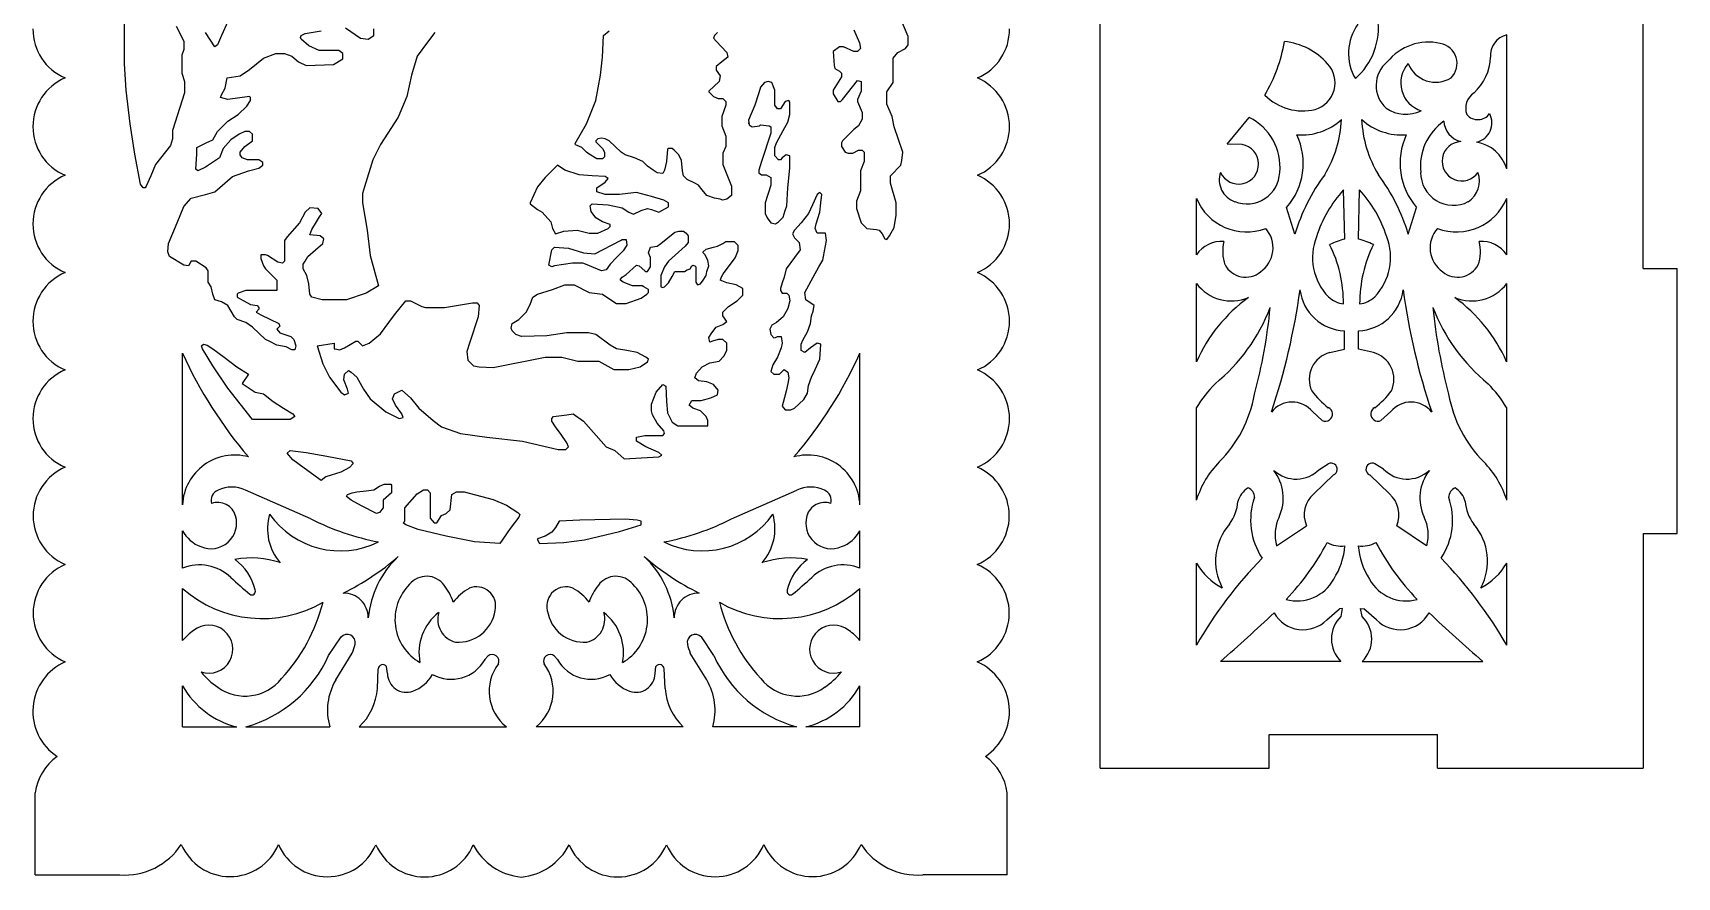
# Model space of a CAD drawing. Extents: x 0 to 464, y 1 to 302.
# Drawn here: x 0.7 to 195, y 1.3 to 101.1 of the extents above; entities that cross this region are included whole.
import ezdxf

# ---------------------------------------------------------------- set-up
doc = ezdxf.new("R2010")
doc.units = 0
doc.layers.get('0').update_dxf_attribs({"linetype": 'CONTINUOUS'})

msp = doc.modelspace()

# ---------------------------------------------------------------- linework, layer by layer
at = {"color": 3}
for p, q in [((126.79, 14.13), (126.79, 194.13)), ((190.99, 73.21), (190.99, 135.05)), ((174.85, 84.98), (174.85, 100.8)), ((141.8, 87.89), (144.42, 91.05)), ((143.58, 87.84), (141.8, 87.89)), ((155.71, 76.68), (155.57, 82.5)), ((157.32, 76.68), (157.46, 82.5)), ((138.18, 74.82), (138.18, 81.49)), ((149.82, 77.25), (148.83, 80.42)), ((163.22, 77.25), (164.2, 80.42)), ((174.85, 74.82), (174.85, 81.49)), ((190.99, 73.21), (194.99, 73.21)), ((194.99, 41.89), (194.99, 73.21)), ((138.18, 62.18), (138.18, 71.43)), ((174.85, 62.18), (174.85, 71.43)), ((155.69, 63.67), (155.69, 65.84)), ((157.34, 63.67), (157.34, 65.84)), ((18.35, 45.28), (18.35, 63.18)), ((98.41, 45.28), (98.41, 63.18)), ((153.94, 63.28), (155.69, 63.67)), ((159.09, 63.28), (157.34, 63.67)), ((138.18, 45.83), (138.18, 56.76)), ((174.85, 45.83), (174.85, 56.76)), ((151.89, 56.3), (153.05, 55.23)), ((161.14, 56.3), (159.98, 55.23)), ((152.05, 46.56), (154.38, 48.8)), ((152.76, 49.49), (153.75, 50.11)), ((160.98, 46.56), (158.66, 48.8)), ((160.27, 49.49), (159.28, 50.11)), ((33.52, 43.62), (25.8, 47.01)), ((83.25, 43.62), (90.96, 47.01)), ((147.65, 40.43), (151.18, 42.79)), ((165.39, 40.43), (161.85, 42.79)), ((18.35, 37.77), (18.35, 42.2)), ((98.41, 37.77), (98.41, 42.2)), ((190.99, 41.89), (190.99, 14.13)), ((190.99, 41.89), (194.99, 41.89)), ((138.18, 28.68), (138.18, 38.38)), ((174.85, 28.68), (174.85, 38.38)), ((18.35, 29.21), (18.35, 35.39)), ((98.41, 29.21), (98.41, 35.39)), ((153.58, 31.67), (155.07, 32.98)), ((155.46, 33), (155.07, 32.98)), ((155.27, 32.08), (155.46, 33)), ((157.77, 32.08), (157.57, 33)), ((157.57, 33), (157.97, 32.98)), ((159.46, 31.67), (157.97, 32.98)), ((35.61, 27.44), (37.09, 29.65)), ((81.15, 27.44), (79.68, 29.65)), ((36.47, 24.57), (38.41, 27.74)), ((54.1, 27), (54.45, 27.38)), ((62.66, 27), (62.32, 27.38)), ((80.3, 24.57), (78.36, 27.74)), ((41.39, 23.55), (41.47, 25.86)), ((42.56, 25.32), (42.46, 26.17)), ((74.2, 25.32), (74.3, 26.17)), ((75.38, 23.55), (75.29, 25.86)), ((155.25, 26.76), (141.01, 26.76)), ((157.78, 26.76), (172.02, 26.76)), ((18.35, 19.02), (18.35, 23.87)), ((98.41, 19.02), (98.41, 23.87)), ((18.35, 19.02), (24.77, 19.02)), ((25.85, 19.02), (35.76, 19.02)), ((39.23, 19.02), (56.63, 19.02)), ((77.53, 19.02), (60.14, 19.02)), ((90.91, 19.02), (81.01, 19.02)), ((98.41, 19.02), (92, 19.02)), ((146.76, 18.13), (166.68, 18.13)), ((146.76, 14.13), (146.76, 18.13)), ((166.68, 14.13), (166.68, 18.13)), ((126.79, 14.13), (146.76, 14.13)), ((166.68, 14.13), (190.99, 14.13)), ((0.94, 1.53), (0.94, 11.21)), ((115.82, 1.53), (115.82, 11.21)), ((0.94, 1.53), (10.94, 1.53)), ((0.94, 1.53), (0.94, 1.53)), ((0.94, 1.53), (0.94, 1.53)), ((115.82, 1.53), (105.83, 1.53)), ((115.82, 1.53), (115.82, 1.53)), ((115.82, 1.53), (115.82, 1.53))]:
    msp.add_line(p, q, dxfattribs=at)
for points in [[(13.37, 83.17), (12.71, 86.73), (12.15, 90.29), (11.71, 94.3), (11.48, 97.41), (11.48, 105.42)], [(103.47, 86.95), (102.47, 89.96), (102.24, 91.18), (101.58, 92.63), (101.58, 94.07), (102.35, 95.18), (102.35, 98.08), (102.91, 98.74), (103.8, 99.19), (104.13, 99.63), (104.13, 100.63), (102.69, 103.97)], [(17.6, 101.86), (18.49, 100.08), (18.49, 99.08), (18.27, 98.41), (18.27, 96.3), (18.6, 95.3), (18.6, 93.96), (17.16, 89.51), (17.16, 88.51), (16.93, 87.73), (15.15, 85.51), (14.6, 84.17), (14.04, 82.95), (13.93, 82.73), (13.71, 82.73), (13.37, 83.17)], [(41.51, 71.16), (40.07, 70.27), (37.73, 69.49), (34.84, 69.49), (33.62, 69.83), (33.39, 70.16), (33.28, 71.38), (33.06, 72.38), (32.62, 73.16), (32.62, 73.72), (32.84, 74.05), (33.17, 74.61), (34.06, 75.39), (34.95, 76.17), (35.06, 76.72), (34.62, 77.05), (33.39, 77.17), (33.62, 77.83), (34.17, 78.72), (34.54, 79.32), (34.8, 79.72), (34.4, 80.28), (33.39, 80.39), (32.84, 79.84), (32.17, 78.61), (30.72, 76.94), (30.39, 76.5), (30.39, 74.05), (30.17, 73.83), (29.61, 73.94), (28.39, 74.72), (28.17, 74.83), (27.61, 74.83), (27.61, 74.39), (27.94, 73.5), (28.17, 73.16), (29.5, 71.83), (29.5, 70.6), (28.95, 70.6), (25.83, 70.6), (24.94, 70.27), (24.83, 70.16), (24.83, 69.83), (25.16, 69.6), (26.39, 68.94), (27.17, 68.82), (27.39, 68.6), (27.39, 68.38), (27.05, 68.05), (27.61, 67.71), (29.72, 66.71), (29.84, 66.38), (29.5, 66.04), (29.84, 65.6), (31.17, 65.15), (31.5, 64.82), (31.73, 64.04), (31.61, 63.6), (31.28, 63.6), (30.61, 63.93), (29.5, 64.15), (28.61, 64.6), (28.17, 64.82), (26.61, 66.27), (25.83, 66.82), (24.83, 67.16), (24.5, 67.49), (23.72, 68.82), (22.94, 69.27), (22.16, 69.49), (21.94, 70.16), (21.72, 71.05), (21.38, 71.6), (21.38, 72.94), (21.16, 73.27), (19.94, 74.05), (19.38, 74.05), (19.05, 73.5), (18.49, 73.61), (16.82, 74.61), (16.6, 75.16), (16.71, 76.17), (17.71, 78.61), (18.49, 80.52), (19.38, 81.5), (21.05, 81.95), (22.16, 82.28), (24.27, 84.06), (26.16, 84.73), (27.39, 85.06), (27.83, 85.4), (27.83, 85.73), (27.39, 86.06), (26.05, 86.06), (25.39, 86.29), (25.16, 86.62), (25.16, 86.95), (25.72, 87.62), (26.61, 88.29), (26.61, 89.07), (26.28, 89.4), (25.72, 89.4), (25.05, 89.07), (24.05, 88.4), (23.16, 87.4), (22.72, 86.29), (21.05, 85.17), (20.16, 84.73), (19.94, 84.95), (20.05, 86.73), (20.05, 87.51), (21.16, 88.07), (21.94, 88.4), (22.49, 89.4), (23.72, 90.62), (24.94, 91.4), (25.94, 92.4), (26.39, 93.07), (26.39, 93.41), (26.28, 93.52), (23.72, 93.18), (22.83, 93.41), (22.94, 93.74), (23.38, 94.52), (23.61, 95.74), (25.16, 95.96), (26.28, 96.74), (27.94, 98.08), (29.39, 98.63), (30.39, 98.63), (31.28, 98.3), (32.06, 97.63), (32.95, 97.19), (36.18, 97.3), (37.29, 97.97), (37.29, 98.63), (36.84, 98.97), (35.51, 98.97), (34.51, 98.97), (33.28, 99.52), (32.39, 100.3), (32.28, 100.52), (32.39, 100.75), (32.84, 100.97), (34.73, 101.3)], [(22.16, 99.41), (21.05, 101.08)], [(23.72, 102.41), (22.94, 100.75), (22.49, 99.63), (22.16, 99.41)], [(37.62, 101.64), (39.4, 100.41), (40.29, 100.3), (40.96, 100.75), (40.96, 101.52)], [(48.19, 101.08), (47.3, 99.97), (46.07, 98.3), (45.41, 96.07), (44.85, 93.52), (43.85, 91.07), (41.74, 87.84), (40.85, 86.06), (39.85, 82.84), (39.62, 82.06), (39.62, 80.95), (40.18, 77.72), (40.51, 74.72), (41.51, 71.16)], [(64.76, 87.96), (66.09, 90.29), (67.21, 93.07), (67.76, 96.07), (67.99, 98.19), (68.1, 100.75), (68.76, 101.3)], [(81.56, 101.08), (81.22, 100.75), (81.11, 100.41), (81.44, 100.08), (82.67, 98.74), (82.78, 98.19), (82.11, 97.63), (81.44, 97.08), (81.44, 96.63), (81.89, 95.96), (81.78, 95.3), (80.55, 94.18), (80.55, 94.07), (81.11, 93.52), (81.67, 93.29), (82.22, 93.29), (82.56, 92.96), (82.56, 92.52), (82.11, 91.18), (82.11, 90.07), (82.56, 88.84), (82.56, 87.62), (82.22, 86.84), (82.22, 85.51), (83.22, 82.95), (83.22, 81.84), (82.67, 81.39), (82.22, 81.28), (81.89, 81.39), (81.22, 81.5), (80.33, 81.84), (79.78, 82.5), (79.33, 83.06), (78.89, 83.28), (78, 83.73), (77.55, 84.17), (77.44, 84.73), (77.33, 85.95), (77, 86.62), (76.44, 87.18), (76.22, 87.4), (75.77, 87.4), (75.66, 87.29), (75.55, 85.84), (75.33, 84.84), (75.1, 84.43), (74.44, 84.51), (73.99, 84.84), (73.32, 85.29), (72.77, 85.84), (71.77, 86.29), (70.66, 86.62), (70.21, 86.95), (68.76, 88.29), (68.32, 88.51), (67.87, 88.62), (67.43, 88.51), (67.21, 88.29), (67.21, 88.18), (67.99, 87.4), (68.21, 86.95), (68.21, 86.4), (67.99, 86.18), (67.32, 86.18), (66.43, 86.73), (66.09, 86.95), (65.54, 87.51), (64.98, 87.73), (64.8, 87.81), (64.76, 87.96)], [(97.68, 101.41), (98.35, 99.86), (98.46, 99.19), (98.13, 98.86), (97.68, 98.86), (96.46, 99.41), (96.01, 99.41), (95.24, 98.86), (95.35, 97.19), (95.46, 96.85), (96.01, 96.52), (96.24, 96.3), (96.24, 95.85), (95.24, 94.3), (95.24, 93.85), (95.79, 92.96), (96.13, 92.96), (96.35, 93.18), (98.13, 95.41), (98.57, 95.3), (98.57, 94.18), (98.13, 93.18), (98.13, 92.96), (98.68, 91.63), (98.68, 90.85), (98.24, 90.07), (97.68, 89.62), (96.35, 88.29), (96.24, 88.07), (96.24, 87.62), (96.68, 86.95), (97.02, 86.84), (97.57, 86.84), (98.24, 87.18), (98.68, 87.18), (98.91, 86.95), (98.91, 85.84), (98.46, 84.73), (98.46, 82.39), (98.02, 81.17), (98.02, 80.28), (98.57, 78.61), (99.24, 77.94), (100.35, 77.83), (100.69, 77.72), (101.02, 77.28), (101.35, 76.72), (101.58, 76.61), (101.91, 77.05), (102.47, 78.06), (102.69, 79.5), (102.69, 80.95), (102.02, 83.28), (102.02, 84.17), (103.24, 85.4), (103.36, 85.95), (103.47, 86.95)], [(87.9, 83.06), (87.23, 80.95), (87.23, 79.72), (87.45, 79.17), (87.9, 78.61), (88.45, 78.5), (88.79, 78.72), (89.34, 79.28), (89.56, 80.06), (89.79, 80.61), (89.9, 82.73), (90.12, 85.06), (90.12, 86.51), (89.68, 86.62), (89.23, 86.29), (89.01, 86.06), (88.79, 86.06), (88.34, 86.51), (88.34, 87.51), (88.56, 88.07), (89.34, 89.51), (89.9, 90.51), (90.12, 91.4), (90.12, 92.85), (90.01, 93.07), (89.56, 92.96), (89.01, 92.07), (88.67, 92.07), (88.34, 92.52), (88.34, 94.3), (88.01, 95.18), (87.56, 95.3), (87.12, 95.18), (86.67, 94.63), (86.45, 93.96), (86, 92.52), (85.23, 90.74), (85.34, 90.18), (85.67, 89.96), (86.56, 90.07), (86.67, 90.18), (87.67, 90.07), (87.9, 89.96), (87.9, 89.18), (86.78, 85.84), (86.45, 84.84), (86.45, 84.51), (86.78, 84.28), (87.34, 84.28), (87.9, 83.95), (87.9, 83.06)], [(59.42, 80.84), (60.31, 80.17), (60.87, 79.84), (61.87, 78.72), (62.09, 77.94), (62.42, 77.28), (63.43, 77.61), (64.98, 77.72), (66.43, 77.39), (67.43, 77.39), (68.65, 77.94), (68.88, 78.17), (68.88, 78.39), (67.99, 78.72), (67.21, 79.17), (66.65, 79.95), (66.54, 80.61), (66.76, 80.84), (68.65, 80.73), (70.32, 80.39), (71.1, 79.84), (71.66, 79.61), (72.55, 80.06), (73.32, 80.28), (73.77, 80.17), (74.66, 79.84), (75.77, 80.5), (75.77, 80.95), (75.22, 81.28), (73.77, 81.73), (71.99, 82.17), (70.99, 82.06), (69.99, 81.95), (68.32, 81.95), (67.32, 82.28), (67.32, 82.73), (68.32, 83.39), (68.65, 83.84), (68.32, 84.06), (66.76, 84.17), (65.21, 84.28), (63.54, 84.84), (62.65, 85.4), (61.2, 83.95), (60.31, 82.84), (59.42, 80.95), (59.42, 80.84)], [(90.68, 56.7), (91.79, 57.7), (92.23, 58.48), (92.34, 59.37), (92.68, 60.37), (93.12, 61.26), (93.68, 62.48), (93.79, 64.26), (93.35, 64.38), (92.57, 63.82), (91.9, 63.26), (91.45, 63.49), (91.45, 64.26), (91.68, 64.71), (92.23, 65.71), (92.57, 66.71), (92.68, 67.6), (92.9, 68.16), (93.01, 68.82), (92.01, 69.49), (91.9, 70.38), (92.9, 72.16), (93.57, 73.38), (94.01, 74.2), (94.12, 74.61), (94.46, 76.5), (94.35, 77.39), (93.35, 77.39), (93.12, 77.93), (93.23, 78.5), (93.68, 79.84), (93.79, 80.95), (93.9, 81.95), (93.68, 82.17), (93.35, 81.95), (92.79, 80.73), (92.34, 79.72), (91.45, 78.61), (90.68, 77.72), (90.45, 77.28), (90.68, 76.83), (91.23, 76.28), (91.34, 75.39), (90.68, 74.5), (89.68, 73.16), (89.45, 72.16), (89.23, 71.49), (89.01, 70.83), (89.01, 70.6), (89.23, 70.27), (89.79, 70.27), (90.01, 70.05), (90.12, 69.38), (89.9, 68.49), (89.34, 67.49), (88.56, 66.82), (88.01, 66.49), (87.78, 66.04), (87.9, 65.38), (88.23, 65), (88.45, 65.04), (88.67, 65.15), (89.12, 65.15), (89.23, 64.38), (89.12, 63.82), (88.67, 62.71), (88.12, 61.82), (87.9, 61.04), (88.23, 60.7), (88.9, 60.7), (89.45, 61.26), (89.9, 60.93), (90.01, 60.26), (89.9, 59.59), (89.68, 58.7), (89.34, 57.37), (89.23, 56.92), (89.56, 56.48), (90.23, 56.48), (90.68, 56.7)], [(61.65, 73.61), (61.98, 75.39), (62.31, 75.72), (63.98, 75.61), (65.76, 75.05), (67.1, 74.94), (70.1, 76.5), (70.32, 76.61), (70.77, 76.61), (70.88, 75.94), (70.43, 75.28), (69.65, 74.5), (68.88, 73.72), (68.43, 73.05), (67.87, 72.94), (65.98, 73.72), (65.65, 73.83), (64.43, 73.83), (62.31, 73.5), (61.98, 73.38), (61.65, 73.61)], [(69.65, 69.05), (70.77, 69.05), (72.55, 69.71), (73.21, 70.16), (73.44, 70.38), (73.44, 70.71), (72.88, 71.05), (72.66, 71.16), (71.55, 71.16), (70.43, 71.6), (70.1, 71.83), (70.1, 71.94), (70.32, 72.16), (70.77, 72.49), (71.99, 73.61), (72.32, 73.5), (72.99, 72.94), (73.12, 72.83), (73.32, 72.83), (73.66, 73.38), (73.66, 74.5), (73.44, 75.05), (73.66, 75.72), (74.44, 75.83), (74.88, 76.17), (76.55, 77.5), (77, 77.61), (77.55, 77.61), (77.88, 77.39), (78.11, 77.05), (78.11, 76.28), (77.77, 75.83), (75.77, 74.05), (75.33, 73.38), (74.88, 72.38), (74.88, 71.05), (75.1, 70.94), (75.33, 71.05), (75.77, 71.49), (76.22, 72.27), (76.55, 72.83), (77.66, 72.83), (78, 73.05), (78.33, 73.16), (78.55, 73.5), (78.66, 73.61), (78.89, 73.5), (79, 73.38), (79, 71.6), (79.22, 71.27), (79.55, 71.38), (79.89, 71.83), (80.22, 72.38), (80.33, 72.83), (80.55, 73.5), (80.44, 74.16), (80.11, 74.83), (79.89, 75.05), (79.89, 75.16), (80.22, 75.5), (81.11, 75.72), (81.56, 75.83), (82.22, 76.17), (82.56, 76.39), (83.56, 76.39), (84, 75.94), (84, 75.28), (83.67, 74.5), (82.33, 72.72), (82, 72.16), (81.89, 71.83)], [(34.28, 64.04), (34.95, 61.93), (35.73, 60.37), (37.06, 58.59), (37.51, 58.26), (37.95, 58.48), (37.84, 58.92), (37.4, 60.04), (37.51, 60.7), (37.95, 61.15), (38.29, 60.93), (38.96, 60.37), (39.73, 58.92), (40.51, 57.81), (42.4, 56.26), (43.96, 55.48), (44.41, 55.59), (44.29, 56.03), (43.52, 57.03), (43.18, 57.81), (43.4, 58.37), (44.29, 58.81), (45.3, 57.92), (46.3, 56.7), (47.97, 55.25), (48.97, 54.48), (51.19, 53.7), (54.3, 53.25), (58.53, 52.81), (62.76, 51.81), (63.65, 51.81), (63.98, 52.14), (63.76, 52.59), (63.09, 53.59), (62.42, 54.48), (61.98, 55.14), (61.98, 55.48), (62.2, 55.7), (63.76, 55.92), (64.54, 56.03), (65.76, 55.14), (68.43, 52.14), (69.43, 51.7), (70.54, 50.69), (74.66, 50.92), (74.99, 51.14), (74.66, 51.47), (73.1, 52.14), (71.99, 52.81), (71.99, 53.25), (72.99, 53.47), (75.1, 53.47), (75.33, 53.7), (75.22, 54.03), (74.44, 54.92), (73.88, 55.92), (73.77, 56.37), (73.77, 57.15), (74.33, 58.59), (75.1, 59.48), (75.49, 59.31), (75.55, 57.48), (75.66, 56.14), (76.22, 55.03), (76.88, 54.59), (80.44, 54.59), (80.44, 55.25), (80.22, 55.7), (79.55, 56.37), (78.66, 56.7), (78.22, 57.03), (78.55, 57.59), (79.66, 57.59), (80.78, 57.92), (81.56, 58.26), (81.67, 58.81), (81.11, 59.48), (80.33, 59.81), (79.33, 59.93), (78.89, 60.26), (79.11, 60.82), (79.78, 61.59), (80.67, 62.04), (81.78, 62.26), (82.33, 62.82), (82.67, 63.49), (82.67, 64.38), (82.22, 64.82), (81.67, 64.82), (81, 64.6), (80.67, 64.49), (80.55, 65.04), (80.89, 65.6), (81.44, 66.27), (82.22, 66.6), (82.67, 66.93), (82.22, 67.6), (82.22, 68.05), (82.89, 68.71), (83.89, 69.38), (84.56, 70.05), (84.56, 70.83), (83.78, 71.27), (82.67, 71.49), (81.89, 71.83)], [(34.28, 64.04), (36.29, 64.38), (36.29, 63.71), (36.4, 63.71), (36.95, 63.6), (37.51, 63.82), (38.84, 64.6), (39.07, 64.6), (39.62, 64.04), (40.4, 64.38), (41.74, 65.49), (42.74, 66.82), (43.4, 67.71), (44.74, 69.38), (45.3, 69.38), (46.63, 68.71), (47.08, 68.6), (49.3, 68.6), (52.64, 69.16), (53.19, 69.16), (53.42, 68.82), (53.3, 67.49), (52.3, 64.49), (51.97, 63.37), (52.08, 62.37), (52.75, 61.71), (53.42, 61.59), (55.08, 61.48), (61.2, 62.71), (63.2, 62.71), (65.09, 62.26), (67.54, 62.26), (69.32, 61.26), (71.1, 61.26), (72.43, 61.59), (73.32, 62.15), (73.44, 62.48), (73.1, 62.71), (72.1, 63.26), (70.88, 63.49), (69.65, 63.71), (68.88, 64.15), (67.21, 65.38), (66.32, 65.6), (63.76, 65.6), (61.42, 65.26), (58.42, 65.15), (57.75, 65.38), (57.31, 65.82), (57.2, 66.14), (57.31, 66.71), (58.09, 67.16), (58.98, 68.05), (59.42, 68.94), (59.76, 69.83), (60.31, 70.16), (62.09, 70.71), (63.54, 71.27), (64.65, 71.27), (66.43, 70.38), (67.99, 70.16), (68.99, 69.49), (69.65, 69.05)], [(26.61, 55.37), (23.72, 59.04), (21.94, 61.71), (20.71, 63.71), (20.6, 64.04), (20.83, 64.26), (21.27, 64.15), (21.94, 63.71), (23.27, 62.71), (24.76, 61.59), (26.16, 60.7), (25.39, 59.59), (26.94, 58.59), (27.94, 58.37), (29.06, 57.48), (30.28, 56.7), (31.39, 56.03), (31.61, 55.7), (31.06, 55.37), (26.61, 55.37)], [(34.73, 48.14), (32.73, 49.58), (31.39, 50.58), (30.72, 51.36), (31.06, 51.7), (32.95, 51.47), (35.4, 51.03), (38.29, 50.47), (38.51, 50.14), (38.07, 49.69), (37.06, 49.14), (35.29, 48.58), (34.73, 48.14)], [(41.29, 44.24), (39.51, 45.13), (38.29, 45.8), (37.73, 46.25), (37.84, 46.47), (38.4, 46.69), (38.96, 46.8), (40.07, 46.91), (40.96, 47.02), (41.63, 47.47), (42.18, 47.69), (42.96, 47.69), (43.07, 47.58), (43.07, 46.69), (42.07, 45.8), (42.07, 44.91), (41.63, 44.35), (41.29, 44.24)], [(55.86, 40.68), (52.86, 40.91), (49.52, 41.57), (46.19, 42.35), (44.74, 42.91), (44.41, 43.13), (44.63, 43.35), (44.63, 44.91), (46.07, 46.58), (46.85, 47.02), (47.3, 47.02), (47.63, 46.69), (47.63, 43.69), (48.08, 43.13), (48.41, 43.13), (48.97, 44.02), (49.52, 44.24), (49.97, 44.69), (50.19, 46.47), (50.75, 46.8), (51.64, 46.8), (55.08, 45.91), (56.64, 45.24), (57.98, 44.35), (58.2, 44.13), (58.09, 43.8), (57.09, 42.46), (55.86, 40.68)], [(60.31, 41.13), (60.53, 40.68), (63.43, 40.8), (65.87, 41.13), (69.99, 42.13), (72.55, 42.91), (72.55, 43.35), (72.1, 43.46), (70.66, 43.58), (65.32, 43.46), (62.87, 43.35), (62.42, 42.57), (61.98, 42.02), (61.2, 41.57), (60.31, 41.24), (60.31, 41.13)]]:
    msp.add_lwpolyline(points, dxfattribs=at)
at = {"color": 3, "linetype": 'CONTINUOUS'}
msp.add_lwpolyline([(85.23, 90.4), (85.23, 90.29)], dxfattribs=at)
at = {"color": 3}
for centre, radius, start, end in [((6.93, 101.47), 6.25, 179.4948, 246.8579), ((109.84, 101.47), 6.25, 293.1421, 0.5052), ((162.01, 98.63), 5.86, 144.0255, 210.6651), ((151.72, 101.65), 7.97, 311.1896, 8.226), ((129.61, 103.39), 19.28, 329.7467, 349.9529), ((147.7, 92.04), 8.04, 41.8888, 83.63), ((165.59, 93.74), 6.22, 76.9141, 141.4183), ((166.59, 97.44), 2.39, 314.8014, 80.0153), ((175.38, 98.41), 2.45, 102.5298, 185.6549), ((151.27, 95.16), 3.3, 286.7399, 42.9603), ((163, 94.83), 3.59, 129.1006, 228.0394), ((165.78, 95.14), 3.45, 138.2495, 252.386), ((166.44, 98.69), 3.47, 201.1707, 301.8804), ((166.9, 98.43), 6.05, 312.5639, 357.5458), ((6.93, 89.97), 6.26, 113.182, 246.818), ((109.83, 89.97), 6.26, 293.182, 66.818), ((150.75, 98.18), 6.35, 225.0516, 283.3848), ((172.2, 92.14), 2.2, 123.3241, 200.0562), ((162.93, 95.54), 4.11, 235.4266, 296.1135), ((171.44, 92.53), 1.73, 221.2327, 323.6469), ((170.74, 90.42), 2.36, 283.8199, 27.091), ((141.55, 85.21), 6.51, 354.251, 63.8212), ((150.54, 96.18), 7.2, 266.1704, 311.6304), ((141.44, 91.47), 13.9, 328.8835, 357.2278), ((162.5, 96.18), 7.2, 228.3696, 273.8296), ((171.59, 91.47), 13.9, 182.7722, 211.1165), ((171.21, 85.26), 6.56, 125.1612, 186.1957), ((170.04, 90.75), 2.62, 182.6011, 256.4257), ((143.17, 85.53), 2.35, 204.6082, 79.9293), ((142.89, 85.64), 7.91, 318.7021, 25.0587), ((170.15, 85.64), 7.91, 154.9413, 221.2979), ((169.54, 85.88), 2.33, 92.825, 325.308), ((170.58, 83.75), 4.44, 16.1082, 80.6897), ((6.93, 78.47), 6.26, 113.182, 246.818), ((109.83, 78.47), 6.26, 293.182, 66.818), ((143.58, 83.66), 2.7, 160.6888, 251.4295), ((144.16, 84.69), 3.86, 248.0999, 358.052), ((171.54, 70.77), 22.67, 143.4109, 163.3896), ((141.49, 70.77), 22.67, 16.6104, 36.5891), ((168.54, 84.53), 3.86, 179.5828, 297.3317), ((168.7, 83.55), 2.93, 303.2212, 19.9309), ((166.6, 72.42), 14.94, 137.5842, 162.3547), ((146.43, 72.42), 14.94, 17.6453, 42.4158), ((144.11, 83.93), 6.41, 202.3274, 290.5789), ((168.92, 83.93), 6.41, 249.4211, 337.6726), ((143.81, 75.64), 3.43, 304.1598, 41.8427), ((169.22, 75.64), 3.43, 138.1573, 235.8402), ((141.17, 72.78), 3.62, 85.8937, 145.5598), ((146, 75.22), 4.72, 165.6977, 199.639), ((158.59, 74.5), 6.69, 158.5237, 224.0164), ((169.45, 35.19), 43.71, 108.3207, 110.7997), ((139.66, 69.03), 15.9, 359.9357, 26.2073), ((143.58, 35.19), 43.71, 69.2003, 71.6793), ((173.37, 69.03), 15.9, 153.7927, 180.0643), ((154.44, 74.5), 6.69, 315.9836, 21.4763), ((167.03, 75.22), 4.72, 340.361, 14.3023), ((171.87, 72.78), 3.62, 34.4402, 94.1063), ((6.93, 66.96), 6.26, 113.182, 246.818), ((109.83, 66.96), 6.26, 293.182, 66.818), ((143.99, 74.95), 2.77, 208.5685, 309.0731), ((169.05, 74.95), 2.77, 230.9269, 331.4315), ((142.31, 74.49), 5.13, 216.5383, 293.1152), ((71.46, 81.55), 79.71, 341.4908, 352.1613), ((155.88, 71.34), 5.5, 186.9071, 267.9727), ((157.15, 71.34), 5.5, 272.0273, 353.0929), ((241.57, 81.55), 79.71, 187.8387, 198.5092), ((170.73, 74.49), 5.13, 246.8848, 323.4617), ((155.32, 54.59), 18.74, 125.9273, 156.1063), ((126.68, 76.33), 21.65, 309.2513, 339.0823), ((84.23, 74.64), 62.96, 344.9891, 354.49), ((156, 72.26), 3.28, 227.2833, 262.2989), ((157.03, 72.26), 3.28, 277.7011, 312.7167), ((228.8, 74.64), 62.96, 185.51, 195.0109), ((186.36, 76.33), 21.65, 200.9177, 230.7487), ((157.71, 54.59), 18.74, 23.8937, 54.0727), ((64.86, 84.15), 51.01, 204.2723, 220.6486), ((51.91, 84.15), 51.01, 319.3514, 335.7277), ((154.8, 60.1), 3.29, 105.1675, 204.4985), ((158.23, 60.1), 3.29, 335.5015, 74.8325), ((6.93, 55.46), 6.26, 113.182, 246.818), ((109.83, 55.46), 6.26, 293.182, 66.818), ((150.69, 49.22), 14.6, 134.9292, 148.9128), ((130.16, 61), 15.12, 315.1652, 349.8324), ((160.19, 65), 10.46, 216.8048, 232.1027), ((152.85, 65), 10.46, 307.8973, 323.1952), ((182.87, 61), 15.12, 190.1676, 224.8348), ((162.34, 49.22), 14.6, 31.0872, 45.0708), ((149.49, 54.28), 3.13, 40.173, 141.3171), ((153.42, 55.99), 0.837, 243.8872, 65.9904), ((159.61, 55.99), 0.837, 114.0096, 296.1128), ((163.54, 54.28), 3.13, 38.6829, 139.827), ((24.51, 44.98), 6.17, 74.5737, 177.1717), ((92.25, 44.98), 6.17, 2.8283, 105.4263), ((6.96, 43.97), 6.26, 113.4332, 246.8174), ((109.8, 43.97), 6.26, 293.1826, 66.5668), ((149.23, 42.28), 11.61, 135.9979, 162.1596), ((149.96, 52.2), 3.89, 227.3626, 315.9148), ((143.13, 46.07), 5.31, 335.007, 37.8698), ((154.09, 49.47), 0.724, 293.5453, 117.6196), ((158.94, 49.47), 0.724, 62.3804, 246.4547), ((163.07, 52.2), 3.89, 224.0852, 312.6374), ((169.9, 46.07), 5.31, 142.1302, 204.993), ((163.8, 42.28), 11.61, 17.8404, 44.0021), ((23.03, 45.79), 1.29, 111.6335, 196.7594), ((24.2, 43.62), 3.75, 64.631, 115.9699), ((92.57, 43.62), 3.75, 64.0301, 115.369), ((93.73, 45.79), 1.29, 343.2406, 68.3665), ((145.73, 44.92), 2.76, 121.5765, 164.4351), ((143.83, 46.14), 1.22, 0.0341, 67.9349), ((169.21, 46.14), 1.22, 112.0651, 179.9659), ((167.3, 44.92), 2.76, 15.5649, 58.4235), ((22.51, 43.33), 2.21, 16.8396, 108.9292), ((94.25, 43.33), 2.21, 71.0708, 163.1604), ((138.16, 45.95), 4.92, 322.9077, 356.6914), ((152.61, 43.44), 8.03, 160.3608, 213.8677), ((154.2, 44.09), 3.28, 130.9932, 203.1753), ((158.83, 44.09), 3.28, 336.8247, 49.0068), ((160.43, 43.44), 8.03, 326.1323, 19.6392), ((174.87, 45.95), 4.92, 183.3086, 217.0923), ((21.72, 43.11), 3.03, 246.7734, 16.4851), ((34.5, 42.45), 6.11, 163.6048, 221.2014), ((36.99, 49.99), 10.17, 214.9056, 296.4442), ((46.99, 69.89), 29.52, 242.8533, 259.3245), ((79.78, 49.99), 10.17, 243.5558, 325.0944), ((69.78, 69.89), 29.52, 280.6755, 297.1467), ((82.26, 42.45), 6.11, 318.7986, 16.3952), ((95.04, 43.11), 3.03, 163.5149, 293.2266), ((147.07, 38.6), 6.63, 138.7681, 208.3243), ((152.3, 41.73), 4.83, 154.3356, 195.639), ((160.74, 41.73), 4.83, 344.361, 25.6644), ((165.96, 38.6), 6.63, 331.6757, 41.2319), ((21.85, 44.05), 3.95, 207.9204, 250.5321), ((94.92, 44.05), 3.95, 289.4679, 332.0796), ((127.68, 54.4), 29.29, 316.0858, 332.3676), ((155.27, 43.73), 3.35, 240.6696, 277.9034), ((157.76, 43.73), 3.35, 262.0966, 299.3304), ((185.35, 54.4), 29.29, 207.6324, 223.9142), ((26.48, 28.27), 10.72, 71.3834, 100.3521), ((23.73, 62.34), 30.7, 296.3505, 310.925), ((51.54, 30.89), 11.28, 133, 174.746), ((65.23, 30.89), 11.28, 5.254, 47), ((93.03, 62.34), 30.7, 229.075, 243.6495), ((90.28, 28.27), 10.72, 79.6479, 108.6166), ((183.17, 2.82), 51.89, 135.8436, 150.1105), ((147.15, 41.12), 8.61, 327.4056, 355.3279), ((165.88, 41.12), 8.61, 184.6721, 212.5944), ((129.86, 2.82), 51.89, 29.8895, 44.1564), ((6.96, 32.46), 6.26, 113.1821, 246.7711), ((20.36, 32.84), 5.32, 46.0884, 112.1259), ((20.71, 33.69), 6.41, 13.6618, 53.1066), ((96.05, 33.69), 6.41, 126.8934, 166.3382), ((96.41, 32.84), 5.32, 67.8741, 133.9116), ((109.8, 32.46), 6.26, 293.2288, 66.818), ((144.61, 42.04), 7.4, 209.6498, 242.8254), ((168.42, 42.04), 7.4, 297.1746, 330.3502), ((27.79, 46.08), 14.26, 228.5675, 300.2031), ((107.15, 128.93), 124.16, 227.989, 229.3779), ((26.54, 35.04), 0.423, 236.8892, 21.9215), ((49.31, 31.71), 5.85, 134.7037, 240.3176), ((47.19, 34.25), 2.57, 36.1601, 140.9901), ((43.74, 31.47), 7, 19.2068, 37.8863), ((55.09, 30.19), 5.94, 118.8287, 142.9268), ((53.09, 33.3), 2.27, 346.8476, 112.4938), ((63.67, 33.3), 2.27, 67.5062, 193.1524), ((61.67, 30.19), 5.94, 37.0732, 61.1713), ((73.02, 31.47), 7, 142.1137, 160.7932), ((69.57, 34.25), 2.57, 39.0099, 143.8399), ((67.46, 31.71), 5.85, 299.6824, 45.2963), ((88.97, 46.08), 14.26, 239.7969, 311.4325), ((90.22, 35.04), 0.423, 158.0785, 303.1108), ((9.62, 128.93), 124.16, 310.6221, 312.011), ((150.06, 38.88), 4.97, 255.1103, 331.0805), ((162.98, 38.88), 4.97, 208.9195, 284.8897), ((14.63, 38.94), 20.98, 317.3512, 345.7096), ((37.4, 31.93), 2.9, 359.9338, 90.8273), ((79.36, 31.93), 2.9, 89.1727, 180.0662), ((102.13, 38.94), 20.98, 194.2904, 222.6488), ((52.24, 27.81), 5.94, 127.5314, 191.406), ((51.27, 31.73), 2.76, 163.3809, 256.5173), ((50.95, 33.42), 4.39, 265.678, 351.7151), ((65.81, 33.42), 4.39, 188.2849, 274.322), ((65.5, 31.73), 2.76, 283.4827, 16.6191), ((64.53, 27.81), 5.94, 348.594, 52.4686), ((-0.38, 189.92), 215.9, 310.9111, 313.1835), ((150.78, 34.43), 3.93, 209.5941, 315.3049), ((157.83, 29.41), 3.7, 133.899, 225.8443), ((155.2, 29.41), 3.7, 314.1557, 46.101), ((162.25, 34.43), 3.93, 224.6951, 330.4059), ((313.42, 189.92), 215.9, 226.8165, 229.0889), ((23.15, 25.31), 6.18, 124.4427, 140.8282), ((21.46, 28.21), 2.84, 251.3193, 129.4602), ((37.8, 28.98), 0.97, 349.4214, 137.0264), ((78.97, 28.98), 0.97, 42.9736, 190.5786), ((95.31, 28.21), 2.84, 50.5398, 288.6807), ((93.62, 25.31), 6.18, 39.1718, 55.5573), ((21.77, 33.62), 15.16, 285.6309, 335.9721), ((30.58, 30.86), 8.43, 338.2397, 345.8761), ((54.97, 26.8), 0.779, 335.4706, 132.2858), ((61.79, 26.8), 0.779, 47.7142, 204.5294), ((86.19, 30.86), 8.43, 194.1239, 201.7603), ((95, 33.62), 15.16, 204.0279, 254.3691), ((7.07, 20.85), 6.4, 113.754, 236.3423), ((27.54, 31.12), 8.96, 218.6986, 235.9408), ((42.02, 25.84), 0.548, 36.3876, 177.8603), ((44.81, 25.35), 2.24, 180.7721, 290.1516), ((50.11, 29.22), 4.57, 241.2425, 330.8651), ((59.99, 23.24), 5.39, 143.0388, 231.4239), ((56.77, 23.24), 5.39, 308.5761, 36.9612), ((66.65, 29.22), 4.57, 209.1349, 298.7575), ((71.96, 25.35), 2.24, 249.8484, 359.2279), ((74.74, 25.84), 0.548, 2.1397, 143.6124), ((89.23, 31.12), 8.96, 304.0592, 321.3014), ((109.69, 20.85), 6.4, 303.6577, 66.246), ((27.17, 28.85), 10.12, 209.466, 256.2841), ((25.75, 28.18), 5.52, 234.1633, 321.298), ((42.46, 20.98), 6.98, 149.1118, 196.3315), ((34.48, 24.05), 6.92, 313.3076, 355.8681), ((44.03, 27.43), 4.47, 290.2637, 330.2832), ((72.73, 27.43), 4.47, 209.7168, 249.7363), ((82.28, 24.05), 6.92, 184.1319, 226.6924), ((74.31, 20.98), 6.98, 343.6685, 30.8882), ((91.01, 28.18), 5.52, 218.702, 305.8367), ((89.6, 28.85), 10.12, 283.7159, 330.534), ((7.34, 10.31), 6.46, 126.1959, 171.9903), ((109.43, 10.31), 6.46, 8.0097, 53.8041), ((11.54, 9.42), 7.92, 265.6025, 327.212), ((23.96, 7.57), 6.25, 202.9385, 336.8579), ((35.46, 7.55), 6.25, 202.9385, 336.8579), ((46.97, 7.53), 6.25, 202.9385, 336.8579), ((59.07, 8.4), 7.17, 207.6171, 264.5125), ((57.7, 8.4), 7.17, 275.4875, 332.3829), ((69.8, 7.53), 6.25, 203.1421, 337.0615), ((81.3, 7.55), 6.25, 203.1421, 337.0615), ((92.81, 7.57), 6.25, 203.1421, 337.0615), ((105.22, 9.42), 7.92, 212.788, 274.3975)]:
    msp.add_arc(centre, radius, start, end, dxfattribs=at)

doc.saveas('drawing.dxf')
